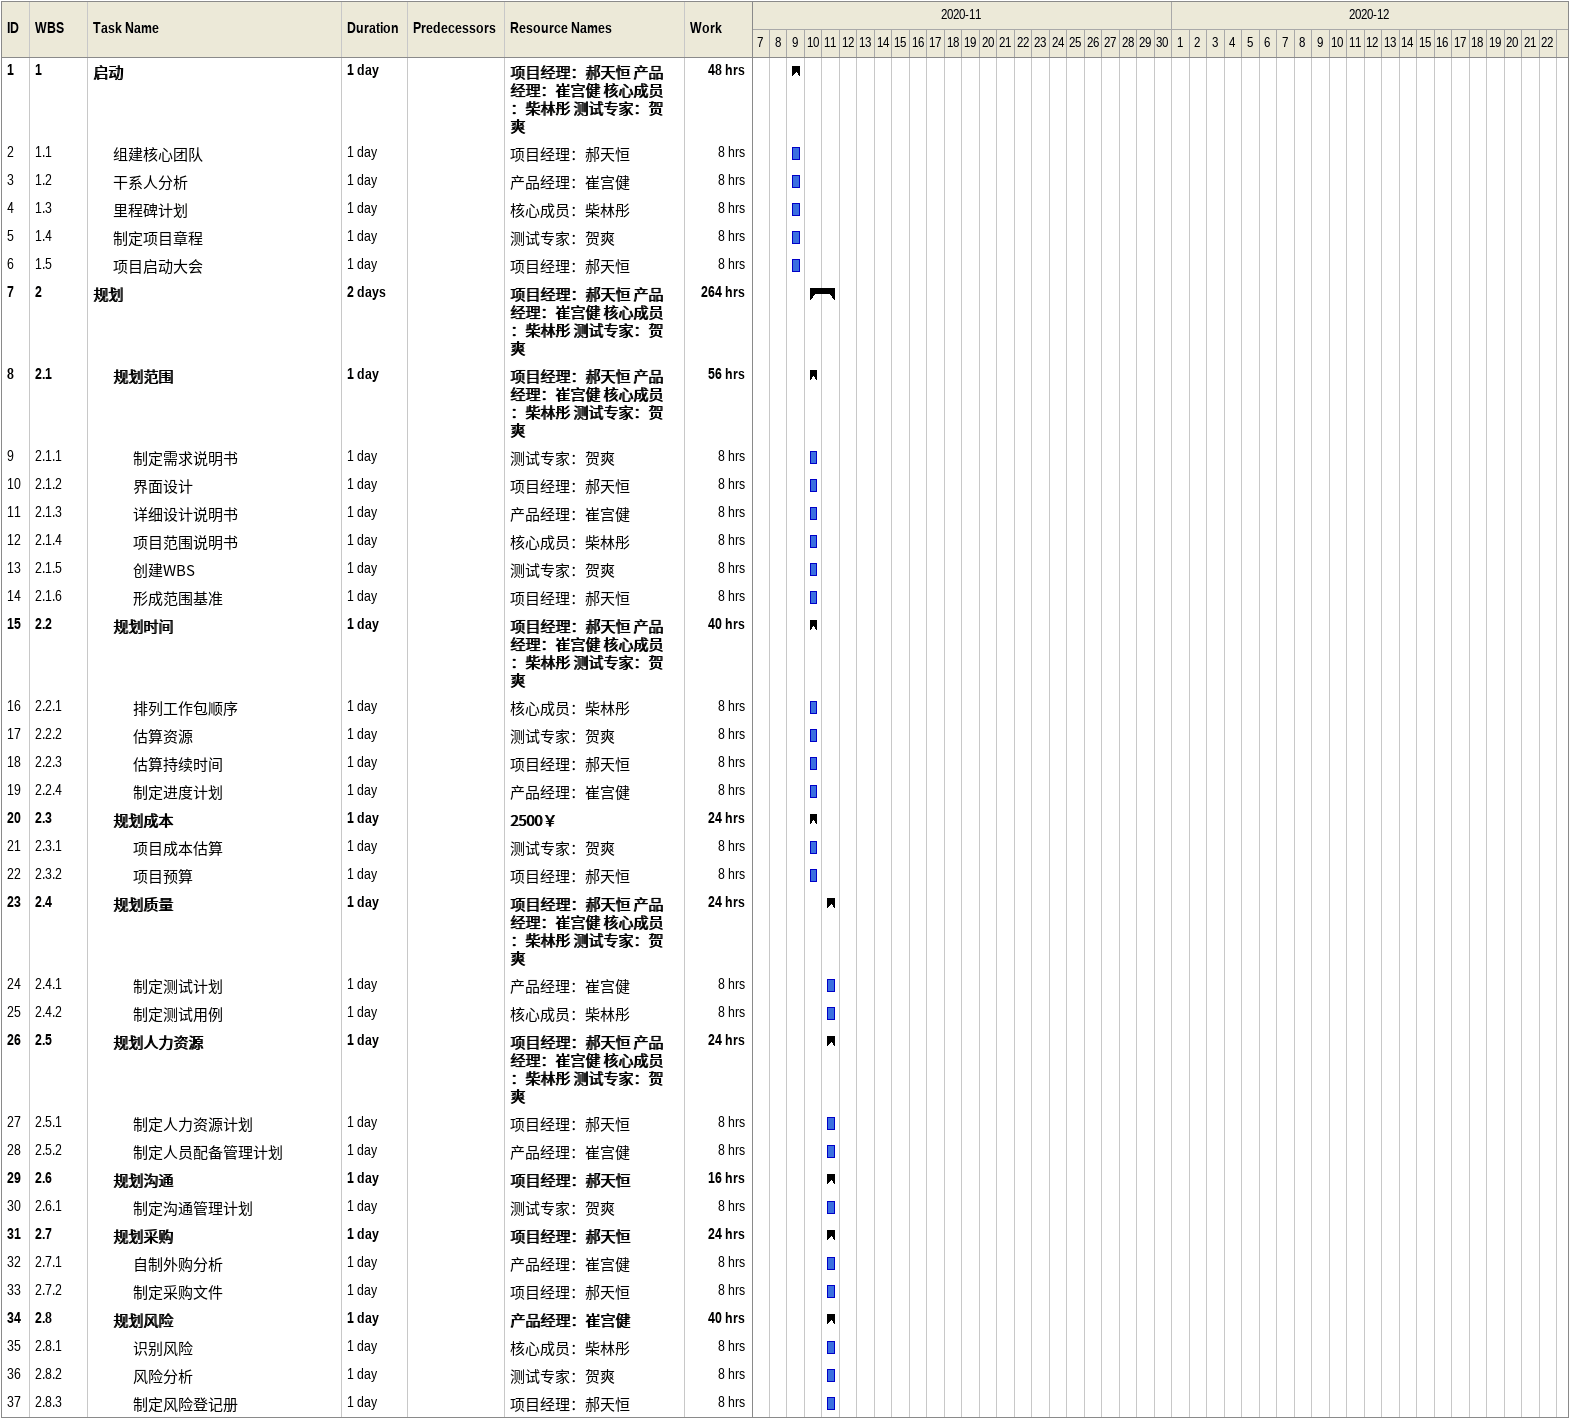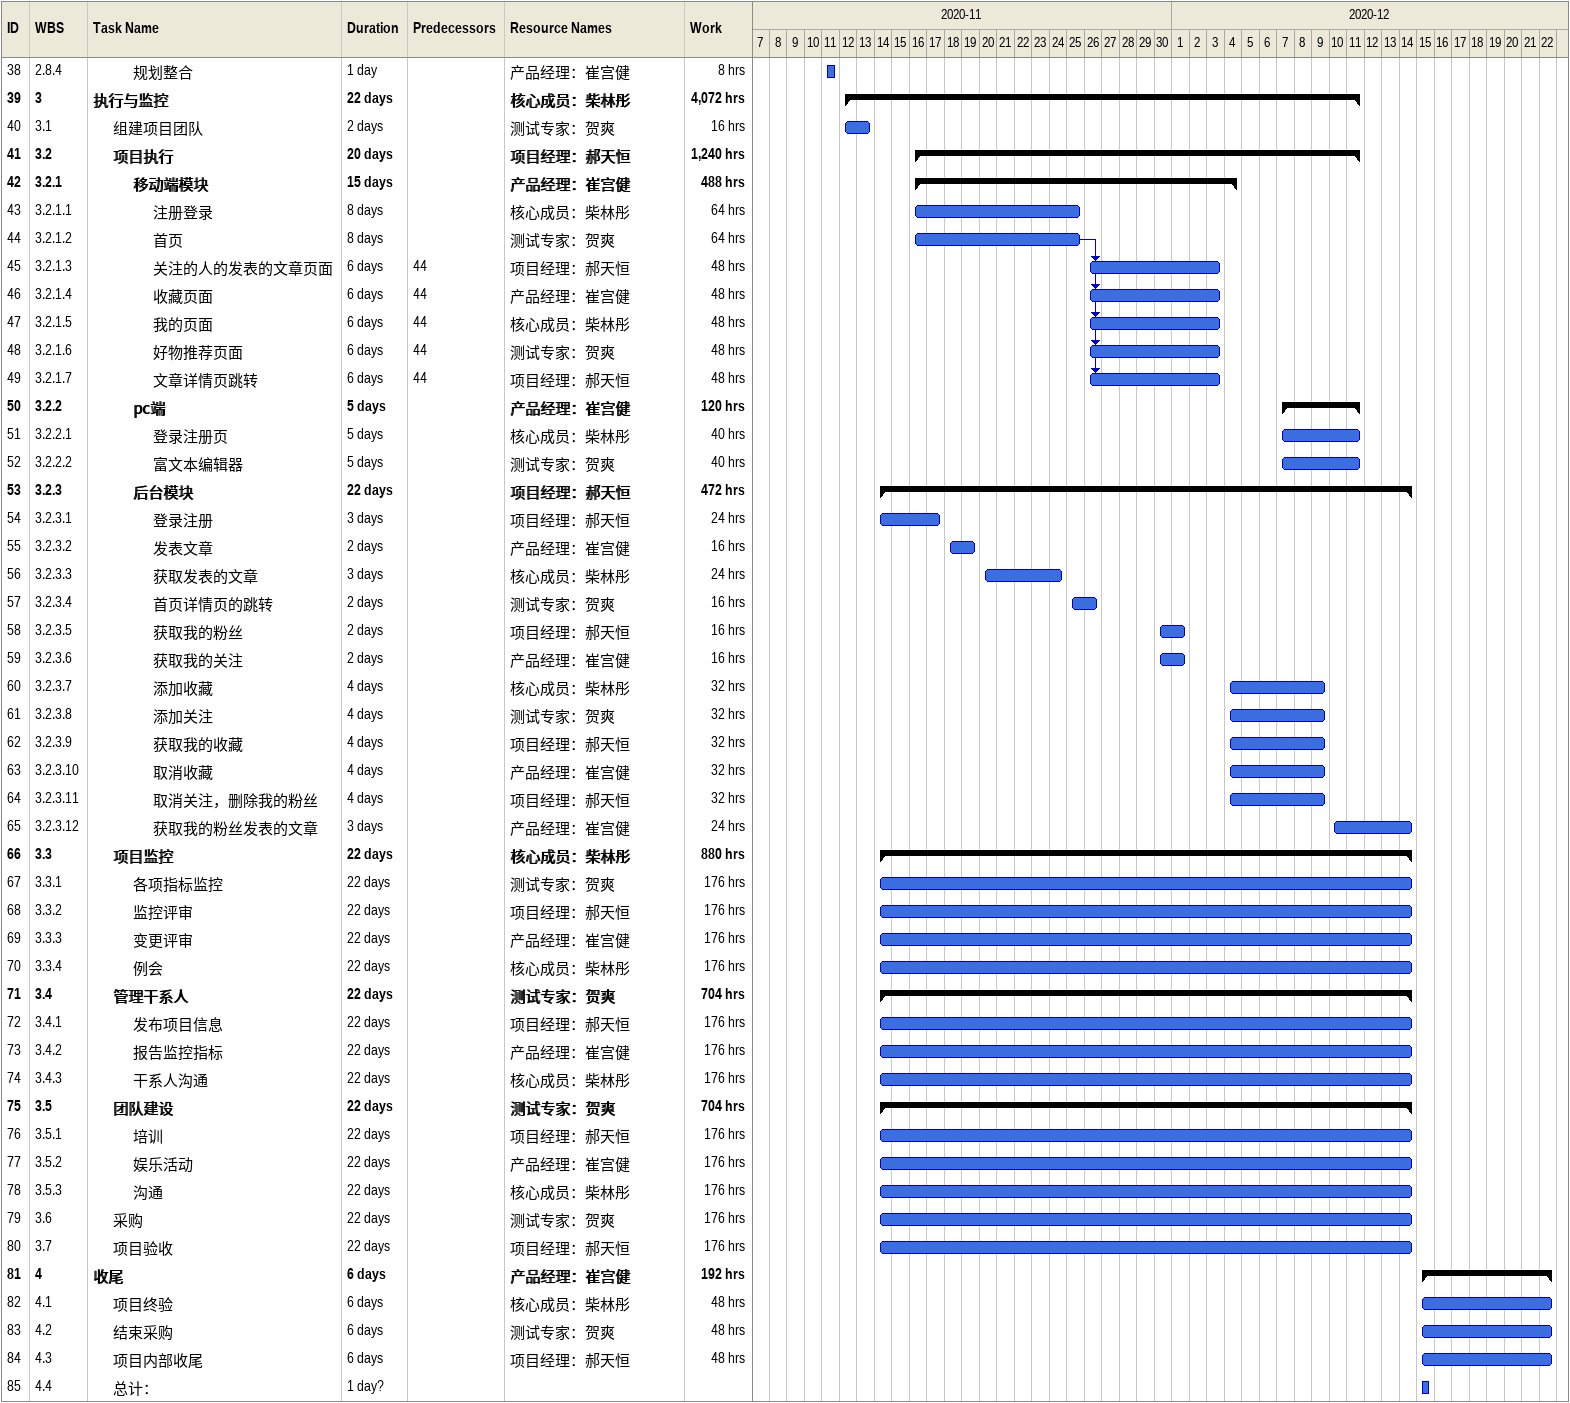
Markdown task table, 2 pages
| ID | WBS | Task | Duration | Start | Finish | Predecessors | Resources | Work (h) |
|---|---|---|---|---|---|---|---|---|
| 1 | 1 | **启动** | 1d | 2020-11-09 | 2020-11-09 |  | 项目经理：郝天恒 产品经理：崔宫健 核心成员：柴林彤 测试专家：贺爽 | 48 |
| 2 | 1.1 | 组建核心团队 | 1d | 2020-11-09 | 2020-11-09 |  | 项目经理：郝天恒 | 8 |
| 3 | 1.2 | 干系人分析 | 1d | 2020-11-09 | 2020-11-09 |  | 产品经理：崔宫健 | 8 |
| 4 | 1.3 | 里程碑计划 | 1d | 2020-11-09 | 2020-11-09 |  | 核心成员：柴林彤 | 8 |
| 5 | 1.4 | 制定项目章程 | 1d | 2020-11-09 | 2020-11-09 |  | 测试专家：贺爽 | 8 |
| 6 | 1.5 | 项目启动大会 | 1d | 2020-11-09 | 2020-11-09 |  | 项目经理：郝天恒 | 8 |
| 7 | 2 | **规划** | 2d | 2020-11-10 | 2020-11-11 |  | 项目经理：郝天恒 产品经理：崔宫健 核心成员：柴林彤 测试专家：贺爽 | 264 |
| 8 | 2.1 | **规划范围** | 1d | 2020-11-10 | 2020-11-10 |  | 项目经理：郝天恒 产品经理：崔宫健 核心成员：柴林彤 测试专家：贺爽 | 56 |
| 9 | 2.1.1 | 制定需求说明书 | 1d | 2020-11-10 | 2020-11-10 |  | 测试专家：贺爽 | 8 |
| 10 | 2.1.2 | 界面设计 | 1d | 2020-11-10 | 2020-11-10 |  | 项目经理：郝天恒 | 8 |
| 11 | 2.1.3 | 详细设计说明书 | 1d | 2020-11-10 | 2020-11-10 |  | 产品经理：崔宫健 | 8 |
| 12 | 2.1.4 | 项目范围说明书 | 1d | 2020-11-10 | 2020-11-10 |  | 核心成员：柴林彤 | 8 |
| 13 | 2.1.5 | 创建WBS | 1d | 2020-11-10 | 2020-11-10 |  | 测试专家：贺爽 | 8 |
| 14 | 2.1.6 | 形成范围基准 | 1d | 2020-11-10 | 2020-11-10 |  | 项目经理：郝天恒 | 8 |
| 15 | 2.2 | **规划时间** | 1d | 2020-11-10 | 2020-11-10 |  | 项目经理：郝天恒 产品经理：崔宫健 核心成员：柴林彤 测试专家：贺爽 | 40 |
| 16 | 2.2.1 | 排列工作包顺序 | 1d | 2020-11-10 | 2020-11-10 |  | 核心成员：柴林彤 | 8 |
| 17 | 2.2.2 | 估算资源 | 1d | 2020-11-10 | 2020-11-10 |  | 测试专家：贺爽 | 8 |
| 18 | 2.2.3 | 估算持续时间 | 1d | 2020-11-10 | 2020-11-10 |  | 项目经理：郝天恒 | 8 |
| 19 | 2.2.4 | 制定进度计划 | 1d | 2020-11-10 | 2020-11-10 |  | 产品经理：崔宫健 | 8 |
| 20 | 2.3 | **规划成本** | 1d | 2020-11-10 | 2020-11-10 |  | 2500￥ | 24 |
| 21 | 2.3.1 | 项目成本估算 | 1d | 2020-11-10 | 2020-11-10 |  | 测试专家：贺爽 | 8 |
| 22 | 2.3.2 | 项目预算 | 1d | 2020-11-10 | 2020-11-10 |  | 项目经理：郝天恒 | 8 |
| 23 | 2.4 | **规划质量** | 1d | 2020-11-11 | 2020-11-11 |  | 项目经理：郝天恒 产品经理：崔宫健 核心成员：柴林彤 测试专家：贺爽 | 24 |
| 24 | 2.4.1 | 制定测试计划 | 1d | 2020-11-11 | 2020-11-11 |  | 产品经理：崔宫健 | 8 |
| 25 | 2.4.2 | 制定测试用例 | 1d | 2020-11-11 | 2020-11-11 |  | 核心成员：柴林彤 | 8 |
| 26 | 2.5 | **规划人力资源** | 1d | 2020-11-11 | 2020-11-11 |  | 项目经理：郝天恒 产品经理：崔宫健 核心成员：柴林彤 测试专家：贺爽 | 24 |
| 27 | 2.5.1 | 制定人力资源计划 | 1d | 2020-11-11 | 2020-11-11 |  | 项目经理：郝天恒 | 8 |
| 28 | 2.5.2 | 制定人员配备管理计划 | 1d | 2020-11-11 | 2020-11-11 |  | 产品经理：崔宫健 | 8 |
| 29 | 2.6 | **规划沟通** | 1d | 2020-11-11 | 2020-11-11 |  | 项目经理：郝天恒 | 16 |
| 30 | 2.6.1 | 制定沟通管理计划 | 1d | 2020-11-11 | 2020-11-11 |  | 测试专家：贺爽 | 8 |
| 31 | 2.7 | **规划采购** | 1d | 2020-11-11 | 2020-11-11 |  | 项目经理：郝天恒 | 24 |
| 32 | 2.7.1 | 自制外购分析 | 1d | 2020-11-11 | 2020-11-11 |  | 产品经理：崔宫健 | 8 |
| 33 | 2.7.2 | 制定采购文件 | 1d | 2020-11-11 | 2020-11-11 |  | 项目经理：郝天恒 | 8 |
| 34 | 2.8 | **规划风险** | 1d | 2020-11-11 | 2020-11-11 |  | 产品经理：崔宫健 | 40 |
| 35 | 2.8.1 | 识别风险 | 1d | 2020-11-11 | 2020-11-11 |  | 核心成员：柴林彤 | 8 |
| 36 | 2.8.2 | 风险分析 | 1d | 2020-11-11 | 2020-11-11 |  | 测试专家：贺爽 | 8 |
| 37 | 2.8.3 | 制定风险登记册 | 1d | 2020-11-11 | 2020-11-11 |  | 项目经理：郝天恒 | 8 |
| 38 | 2.8.4 | 规划整合 | 1d | 2020-11-11 | 2020-11-11 |  | 产品经理：崔宫健 | 8 |
| 39 | 3 | **执行与监控** | 22d | 2020-11-12 | 2020-12-11 |  | 核心成员：柴林彤 | 4072 |
| 40 | 3.1 | 组建项目团队 | 2d | 2020-11-12 | 2020-11-13 |  | 测试专家：贺爽 | 16 |
| 41 | 3.2 | **项目执行** | 20d | 2020-11-16 | 2020-12-11 |  | 项目经理：郝天恒 | 1240 |
| 42 | 3.2.1 | **移动端模块** | 15d | 2020-11-16 | 2020-12-04 |  | 产品经理：崔宫健 | 488 |
| 43 | 3.2.1.1 | 注册登录 | 8d | 2020-11-16 | 2020-11-25 |  | 核心成员：柴林彤 | 64 |
| 44 | 3.2.1.2 | 首页 | 8d | 2020-11-16 | 2020-11-25 |  | 测试专家：贺爽 | 64 |
| 45 | 3.2.1.3 | 关注的人的发表的文章页面 | 6d | 2020-11-26 | 2020-12-03 | 44 | 项目经理：郝天恒 | 48 |
| 46 | 3.2.1.4 | 收藏页面 | 6d | 2020-11-26 | 2020-12-03 | 44 | 产品经理：崔宫健 | 48 |
| 47 | 3.2.1.5 | 我的页面 | 6d | 2020-11-26 | 2020-12-03 | 44 | 核心成员：柴林彤 | 48 |
| 48 | 3.2.1.6 | 好物推荐页面 | 6d | 2020-11-26 | 2020-12-03 | 44 | 测试专家：贺爽 | 48 |
| 49 | 3.2.1.7 | 文章详情页跳转 | 6d | 2020-11-26 | 2020-12-03 | 44 | 项目经理：郝天恒 | 48 |
| 50 | 3.2.2 | **pc端** | 5d | 2020-12-07 | 2020-12-11 |  | 产品经理：崔宫健 | 120 |
| 51 | 3.2.2.1 | 登录注册页 | 5d | 2020-12-07 | 2020-12-11 |  | 核心成员：柴林彤 | 40 |
| 52 | 3.2.2.2 | 富文本编辑器 | 5d | 2020-12-07 | 2020-12-11 |  | 测试专家：贺爽 | 40 |
| 53 | 3.2.3 | **后台模块** | 22d | 2020-11-14 | 2020-12-14 |  | 项目经理：郝天恒 | 472 |
| 54 | 3.2.3.1 | 登录注册 | 3d | 2020-11-14 | 2020-11-17 |  | 项目经理：郝天恒 | 24 |
| 55 | 3.2.3.2 | 发表文章 | 2d | 2020-11-18 | 2020-11-19 |  | 产品经理：崔宫健 | 16 |
| 56 | 3.2.3.3 | 获取发表的文章 | 3d | 2020-11-20 | 2020-11-24 |  | 核心成员：柴林彤 | 24 |
| 57 | 3.2.3.4 | 首页详情页的跳转 | 2d | 2020-11-25 | 2020-11-26 |  | 测试专家：贺爽 | 16 |
| 58 | 3.2.3.5 | 获取我的粉丝 | 2d | 2020-11-30 | 2020-12-01 |  | 项目经理：郝天恒 | 16 |
| 59 | 3.2.3.6 | 获取我的关注 | 2d | 2020-11-30 | 2020-12-01 |  | 产品经理：崔宫健 | 16 |
| 60 | 3.2.3.7 | 添加收藏 | 4d | 2020-12-04 | 2020-12-09 |  | 核心成员：柴林彤 | 32 |
| 61 | 3.2.3.8 | 添加关注 | 4d | 2020-12-04 | 2020-12-09 |  | 测试专家：贺爽 | 32 |
| 62 | 3.2.3.9 | 获取我的收藏 | 4d | 2020-12-04 | 2020-12-09 |  | 项目经理：郝天恒 | 32 |
| 63 | 3.2.3.10 | 取消收藏 | 4d | 2020-12-04 | 2020-12-09 |  | 产品经理：崔宫健 | 32 |
| 64 | 3.2.3.11 | 取消关注，删除我的粉丝 | 4d | 2020-12-04 | 2020-12-09 |  | 项目经理：郝天恒 | 32 |
| 65 | 3.2.3.12 | 获取我的粉丝发表的文章 | 3d | 2020-12-10 | 2020-12-14 |  | 产品经理：崔宫健 | 24 |
| 66 | 3.3 | **项目监控** | 22d | 2020-11-14 | 2020-12-14 |  | 核心成员：柴林彤 | 880 |
| 67 | 3.3.1 | 各项指标监控 | 22d | 2020-11-14 | 2020-12-14 |  | 测试专家：贺爽 | 176 |
| 68 | 3.3.2 | 监控评审 | 22d | 2020-11-14 | 2020-12-14 |  | 项目经理：郝天恒 | 176 |
| 69 | 3.3.3 | 变更评审 | 22d | 2020-11-14 | 2020-12-14 |  | 产品经理：崔宫健 | 176 |
| 70 | 3.3.4 | 例会 | 22d | 2020-11-14 | 2020-12-14 |  | 核心成员：柴林彤 | 176 |
| 71 | 3.4 | **管理干系人** | 22d | 2020-11-14 | 2020-12-14 |  | 测试专家：贺爽 | 704 |
| 72 | 3.4.1 | 发布项目信息 | 22d | 2020-11-14 | 2020-12-14 |  | 项目经理：郝天恒 | 176 |
| 73 | 3.4.2 | 报告监控指标 | 22d | 2020-11-14 | 2020-12-14 |  | 产品经理：崔宫健 | 176 |
| 74 | 3.4.3 | 干系人沟通 | 22d | 2020-11-14 | 2020-12-14 |  | 核心成员：柴林彤 | 176 |
| 75 | 3.5 | **团队建设** | 22d | 2020-11-14 | 2020-12-14 |  | 测试专家：贺爽 | 704 |
| 76 | 3.5.1 | 培训 | 22d | 2020-11-14 | 2020-12-14 |  | 项目经理：郝天恒 | 176 |
| 77 | 3.5.2 | 娱乐活动 | 22d | 2020-11-14 | 2020-12-14 |  | 产品经理：崔宫健 | 176 |
| 78 | 3.5.3 | 沟通 | 22d | 2020-11-14 | 2020-12-14 |  | 核心成员：柴林彤 | 176 |
| 79 | 3.6 | 采购 | 22d | 2020-11-14 | 2020-12-14 |  | 测试专家：贺爽 | 176 |
| 80 | 3.7 | 项目验收 | 22d | 2020-11-14 | 2020-12-14 |  | 项目经理：郝天恒 | 176 |
| 81 | 4 | **收尾** | 6d | 2020-12-15 | 2020-12-22 |  | 产品经理：崔宫健 | 192 |
| 82 | 4.1 | 项目终验 | 6d | 2020-12-15 | 2020-12-22 |  | 核心成员：柴林彤 | 48 |
| 83 | 4.2 | 结束采购 | 6d | 2020-12-15 | 2020-12-22 |  | 测试专家：贺爽 | 48 |
| 84 | 4.3 | 项目内部收尾 | 6d | 2020-12-15 | 2020-12-22 |  | 项目经理：郝天恒 | 48 |
| 85 | 4.4 | 总计： | 1d? | 2020-12-15 | 2020-12-15 |  |  |  |
